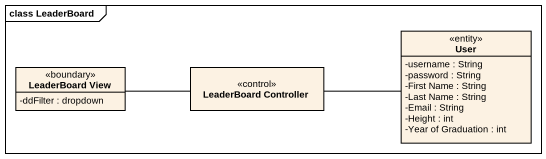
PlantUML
@startuml
mainframe class LeaderBoard
hide circle
hide empty members
skinparam classAttributeIconSize 0
class User <<entity>> {
  -username : String
  -password : String
  -First Name : String
  -Last Name : String
  -Email : String
  -Height : int
  -Year of Graduation : int
}
class "LeaderBoard View" as LeaderBoard_View <<boundary>> {
  -ddFilter : dropdown
}
class "LeaderBoard Controller" as LeaderBoard_Controller <<control>>
LeaderBoard_View -right- LeaderBoard_Controller
LeaderBoard_Controller -right- User
@enduml
